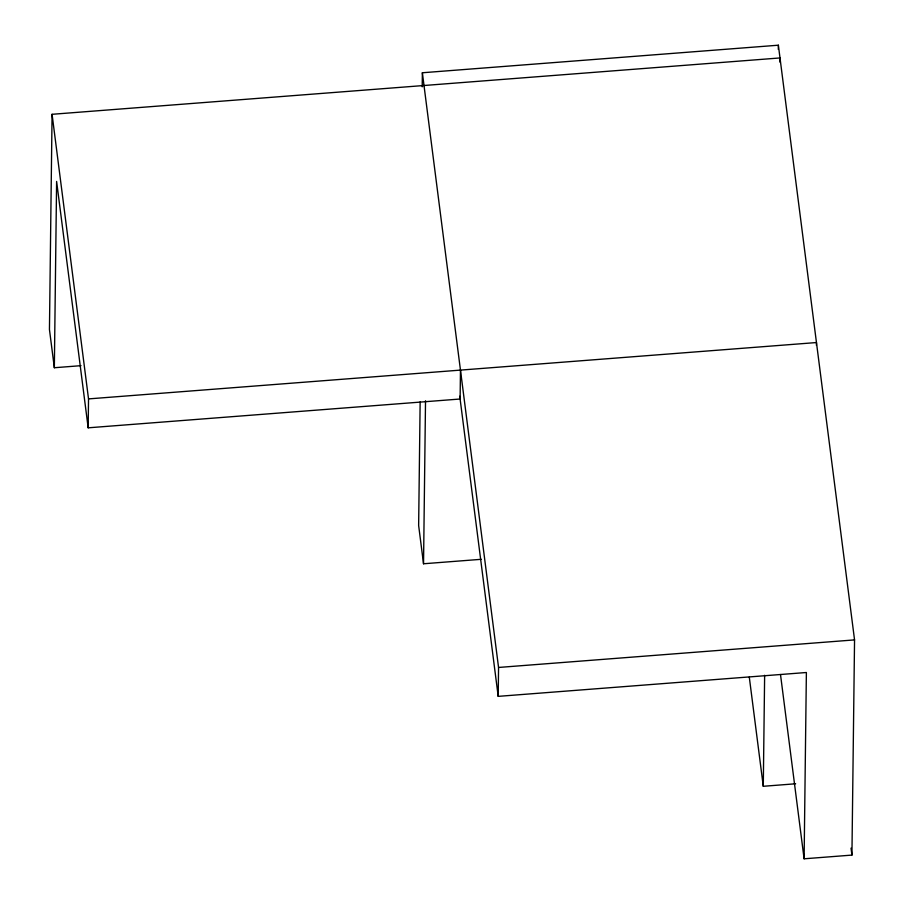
<?xml version="1.0" encoding="UTF-8"?>
<svg xmlns="http://www.w3.org/2000/svg" width="904" height="904" viewBox="0 0 904 904"><rect width="100%" height="100%" fill="white"/><g stroke="black" fill="none" stroke-linecap="round" stroke-linejoin="round"><path stroke-width="1.36" d="M779.949 62.161L780.005 57.946L52.07 114.299L49.449 329.497L54.342 367.736L81.01 365.668M54.342 367.736L56.613 181.444L88.174 427.818L460.113 399.014L460.464 370.109M88.174 427.818L88.524 398.901L52.07 114.299M422.202 86.829L422.371 72.761L778.367 45.2L854.551 639.896L851.93 855.094L804.108 858.8L780.502 674.531M420.145 401.884L418.642 525.54L423.535 563.768L481.233 559.305M423.535 563.768L425.524 400.766M804.108 858.8L806.379 672.508L498.206 696.362L498.556 667.457L422.371 72.761M795.633 783.779L763.281 786.288L764.637 675.277M778.321 49.415L778.367 45.2M816.425 345.362L816.459 342.548L88.524 398.901M498.556 667.457L854.551 639.896M851.037 848.121L851.93 855.094M749.292 677.096L763.281 786.288M459.752 396.223L498.206 696.362"/></g></svg>
